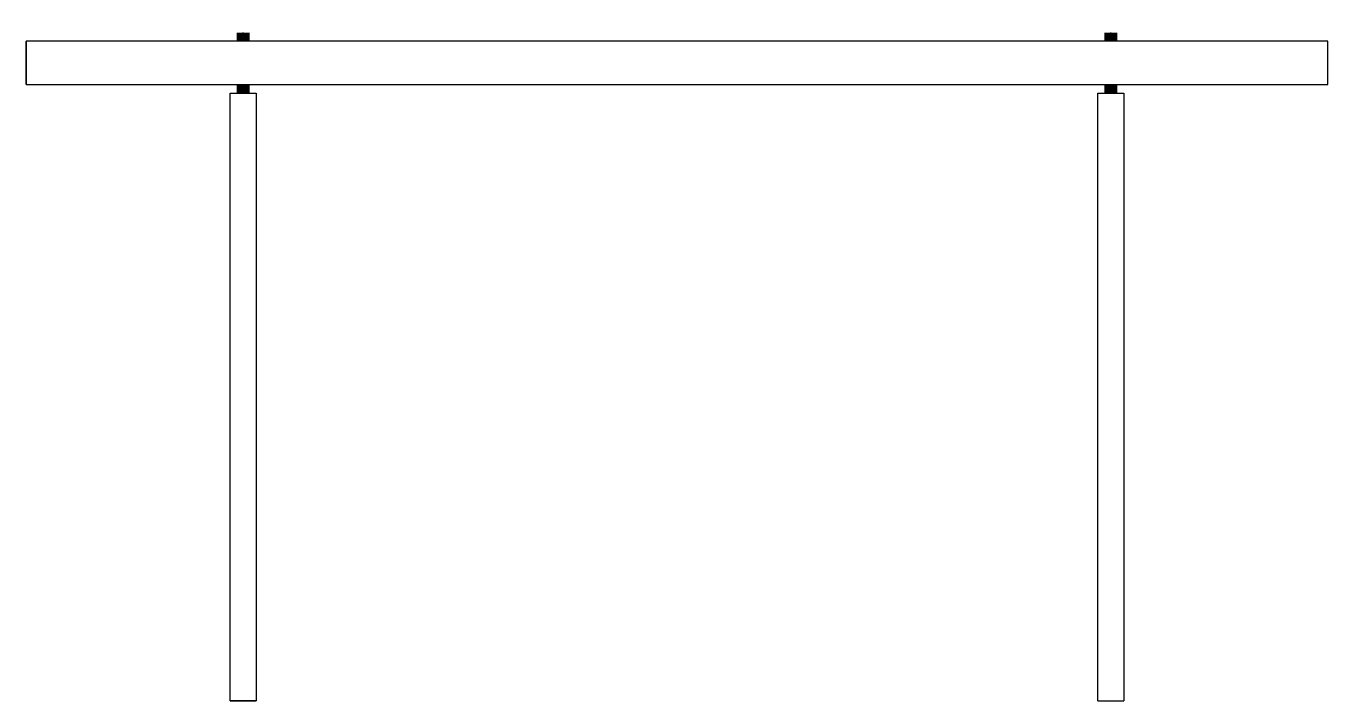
# Model space of a CAD drawing. Extents: x -24 to 126, y 0 to 78.
import ezdxf

# ---------------------------------------------------------------- set-up
doc = ezdxf.new("R2010")
doc.units = 0
doc.header["$MEASUREMENT"] = 0
doc.layers.get('0').update_dxf_attribs({"linetype": 'CONTINUOUS'})

msp = doc.modelspace()

# ---------------------------------------------------------------- linework, layer by layer
at = {"color": 0, "linetype": 'ByBlock'}
for p, q in [((1.5, 76), (1.5, 77)), ((101.5, 76), (101.5, 77)), ((101.5, 76), (101.5, 77)), ((126.5, 76), (-23.5, 76)), ((-23.5, 71), (-23.5, 76)), ((-23.5, 76), (-23.5, 71)), ((126.5, 71), (126.5, 76)), ((126.5, 71), (126.5, 76)), ((-23.5, 71), (126.5, 71)), ((1.5, 70), (1.5, 71)), ((101.5, 70), (101.5, 71)), ((101.5, 70), (101.5, 71)), ((0, 0), (0, 70)), ((0, 70), (3, 70)), ((3, 70), (3, 0)), ((100, 0), (100, 70)), ((100, 70), (103, 70)), ((103, 70), (103, 0)), ((0, 0), (3, 0)), ((3, 0), (0, 0)), ((100, 0), (103, 0))]:
    msp.add_line(p, q, dxfattribs=at)
at = {"color": 0, "linetype": 'ByBlock', "const_width": 1.5}
for points in [[(1.5, 76), (1.5, 77)], [(101.5, 76), (101.5, 77)], [(1.5, 71), (1.5, 70)], [(101.5, 70), (101.5, 71)]]:
    msp.add_lwpolyline(points, dxfattribs=at)

doc.saveas('drawing.dxf')
